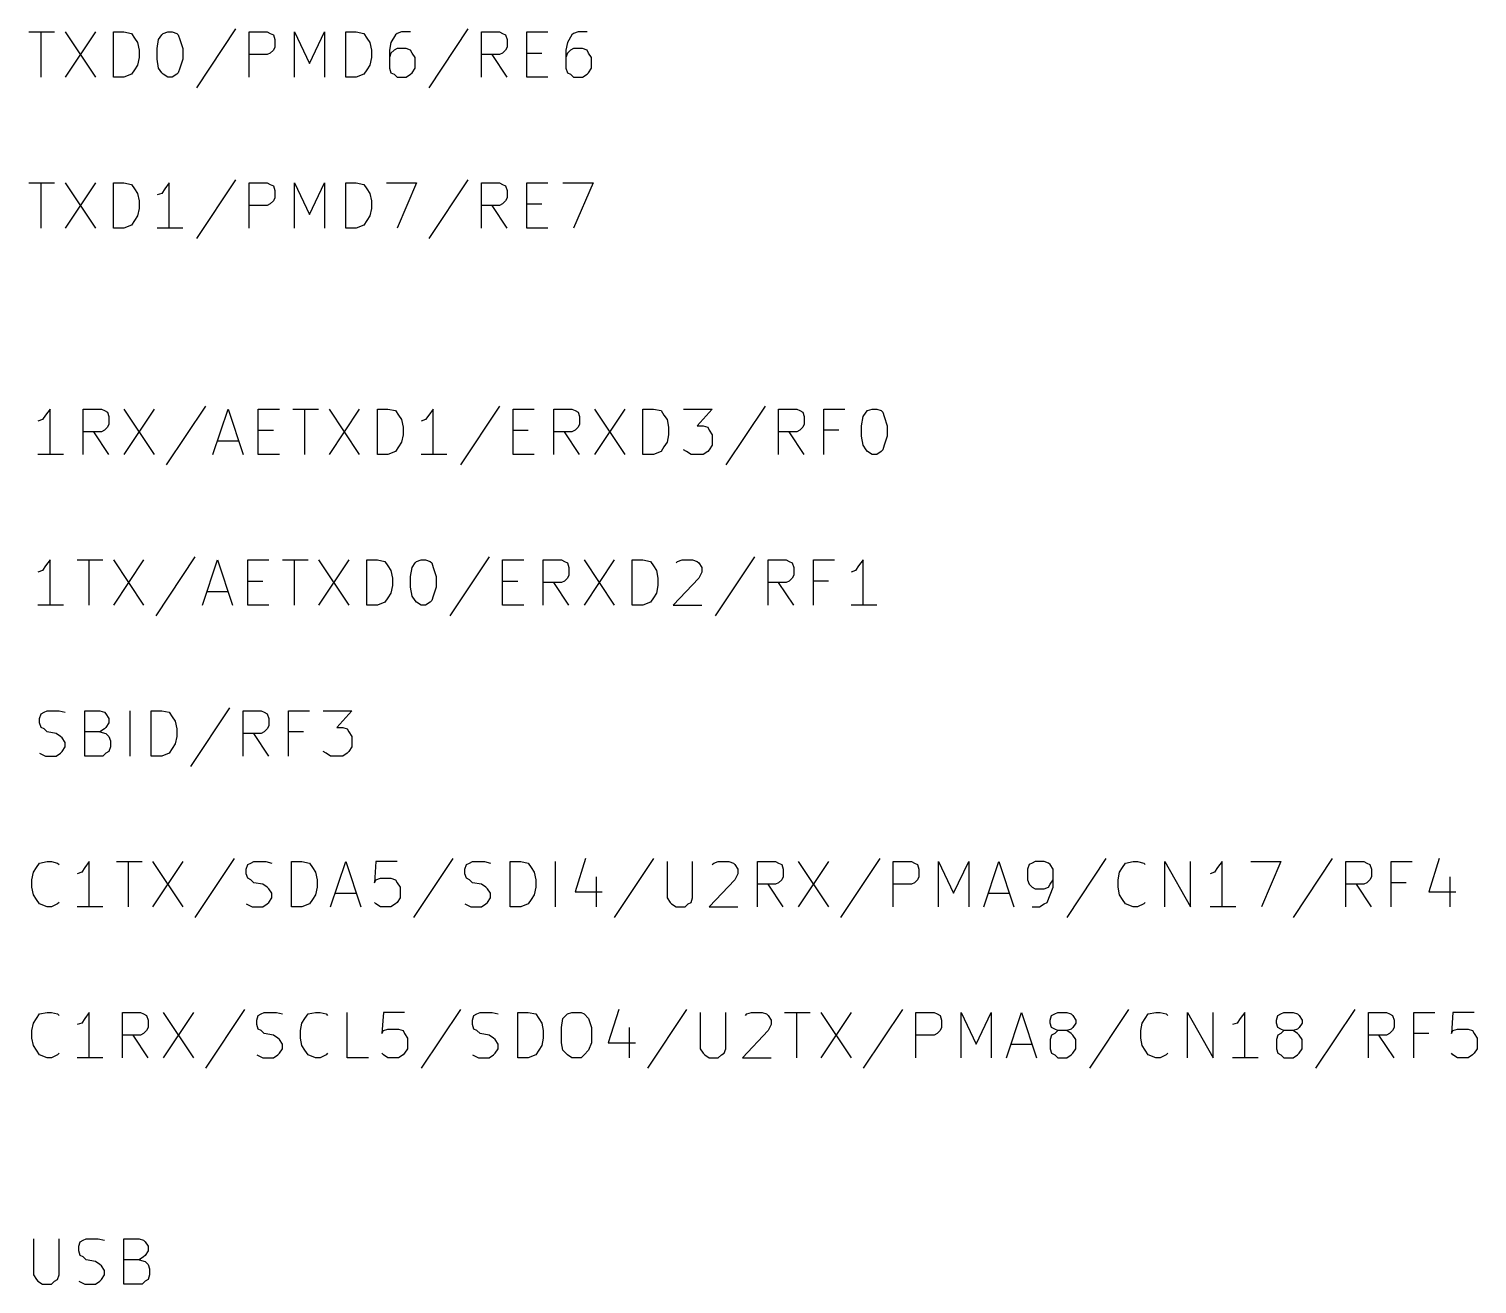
# Model space of a CAD drawing. Extents: x 10 to 287, y -200 to -10.
# Drawn here: x 108.46 to 132.84, y -120.37 to -99.24 of the extents above; entities that cross this region are included whole.
import ezdxf

# ---------------------------------------------------------------- set-up
doc = ezdxf.new("R2010")
doc.units = 0
doc.header["$MEASUREMENT"] = 0

msp = doc.modelspace()

# ---------------------------------------------------------------- linework, layer by layer
at = {"layer": 'Cyan 2'}
for p, q in [((111.938, -99.2378), (111.277, -100.228)), ((115.849, -99.2378), (115.189, -100.228)), ((108.458, -99.2886), (108.89, -99.2886)), ((108.661, -100.051), (108.661, -99.2886)), ((109.068, -99.2886), (109.576, -100.051)), ((109.576, -99.2886), (109.068, -100.051)), ((109.88, -100.051), (109.88, -99.2886)), ((109.88, -99.2886), (110.058, -99.2886)), ((110.058, -99.2886), (110.185, -99.314)), ((110.185, -99.314), (110.236, -99.3902)), ((110.236, -99.3902), (110.287, -99.4664)), ((110.287, -99.4664), (110.312, -99.5934)), ((110.617, -99.568), (110.642, -99.4156)), ((110.642, -99.4156), (110.693, -99.3394)), ((110.693, -99.3394), (110.719, -99.314)), ((110.719, -99.314), (110.795, -99.2886)), ((110.795, -99.2886), (110.871, -99.2886)), ((110.871, -99.2886), (110.947, -99.314)), ((110.947, -99.314), (110.973, -99.3394)), ((110.973, -99.3394), (110.998, -99.4156)), ((110.998, -99.4156), (111.049, -99.568)), ((112.166, -100.051), (112.166, -99.2886)), ((112.166, -99.2886), (112.471, -99.2886)), ((112.471, -99.2886), (112.522, -99.314)), ((112.522, -99.314), (112.573, -99.3394)), ((112.573, -99.3394), (112.598, -99.4156)), ((112.598, -99.4156), (112.598, -99.5426)), ((112.928, -100.051), (112.928, -99.2886)), ((112.928, -99.2886), (113.182, -99.822)), ((113.182, -99.822), (113.436, -99.2886)), ((113.436, -99.2886), (113.436, -100.051)), ((113.792, -100.051), (113.792, -99.2886)), ((113.792, -99.2886), (113.97, -99.2886)), ((113.97, -99.2886), (114.097, -99.314)), ((114.097, -99.314), (114.148, -99.3902)), ((114.148, -99.3902), (114.198, -99.4664)), ((114.198, -99.4664), (114.224, -99.5934)), ((114.554, -99.4664), (114.529, -99.5934)), ((114.63, -99.3394), (114.554, -99.4664)), ((114.656, -99.314), (114.63, -99.3394)), ((114.732, -99.2886), (114.656, -99.314)), ((114.884, -99.2886), (114.732, -99.2886)), ((116.078, -100.051), (116.078, -99.2886)), ((116.078, -99.2886), (116.383, -99.2886)), ((116.383, -99.2886), (116.434, -99.314)), ((116.434, -99.314), (116.484, -99.3394)), ((116.484, -99.3394), (116.51, -99.4156)), ((116.51, -99.4156), (116.51, -99.5426)), ((116.84, -100.051), (116.84, -99.2886)), ((116.84, -99.2886), (117.196, -99.2886)), ((117.526, -99.4664), (117.5, -99.5934)), ((117.602, -99.3394), (117.526, -99.4664)), ((117.627, -99.314), (117.602, -99.3394)), ((117.704, -99.2886), (117.627, -99.314)), ((117.856, -99.2886), (117.704, -99.2886)), ((110.312, -99.7204), (110.287, -99.8474)), ((110.312, -99.5934), (110.312, -99.7204)), ((110.617, -99.7458), (110.617, -99.568)), ((111.049, -99.568), (111.049, -99.7458)), ((112.471, -99.6696), (112.166, -99.6696)), ((112.522, -99.6442), (112.471, -99.6696)), ((112.573, -99.5934), (112.522, -99.6442)), ((112.598, -99.5426), (112.573, -99.5934)), ((114.224, -99.7204), (114.198, -99.8474)), ((114.224, -99.5934), (114.224, -99.7204)), ((114.529, -99.5934), (114.529, -99.8982)), ((114.554, -99.6442), (114.529, -99.7204)), ((114.605, -99.5934), (114.554, -99.6442)), ((114.656, -99.568), (114.605, -99.5934)), ((114.808, -99.568), (114.656, -99.568)), ((114.884, -99.5934), (114.808, -99.568)), ((114.91, -99.6442), (114.884, -99.5934)), ((114.96, -99.7204), (114.91, -99.6442)), ((114.96, -99.8982), (114.96, -99.7204)), ((116.383, -99.6696), (116.078, -99.6696)), ((116.51, -100.051), (116.256, -99.6696)), ((116.434, -99.6442), (116.383, -99.6696)), ((116.484, -99.5934), (116.434, -99.6442)), ((116.51, -99.5426), (116.484, -99.5934)), ((116.84, -99.6442), (117.094, -99.6442)), ((117.5, -99.5934), (117.5, -99.8982)), ((117.526, -99.6442), (117.5, -99.7204)), ((117.577, -99.5934), (117.526, -99.6442)), ((117.627, -99.568), (117.577, -99.5934)), ((117.78, -99.568), (117.627, -99.568)), ((117.856, -99.5934), (117.78, -99.568)), ((117.881, -99.6442), (117.856, -99.5934)), ((117.932, -99.7204), (117.881, -99.6442)), ((117.932, -99.8982), (117.932, -99.7204)), ((110.236, -99.9236), (110.185, -99.9998)), ((110.287, -99.8474), (110.236, -99.9236)), ((110.642, -99.8982), (110.617, -99.7458)), ((110.693, -99.9744), (110.642, -99.8982)), ((110.719, -99.9998), (110.693, -99.9744)), ((110.973, -99.9744), (110.947, -99.9998)), ((110.998, -99.8982), (110.973, -99.9744)), ((111.049, -99.7458), (110.998, -99.8982)), ((114.148, -99.9236), (114.097, -99.9998)), ((114.198, -99.8474), (114.148, -99.9236)), ((114.529, -99.8982), (114.554, -99.9744)), ((114.554, -99.9744), (114.605, -99.9998)), ((114.884, -99.9998), (114.91, -99.9744)), ((114.91, -99.9744), (114.96, -99.8982)), ((117.5, -99.8982), (117.526, -99.9744)), ((117.526, -99.9744), (117.577, -99.9998)), ((117.856, -99.9998), (117.881, -99.9744)), ((117.881, -99.9744), (117.932, -99.8982)), ((110.058, -100.051), (109.88, -100.051)), ((110.185, -99.9998), (110.058, -100.051)), ((110.795, -100.051), (110.719, -99.9998)), ((110.871, -100.051), (110.795, -100.051)), ((110.947, -99.9998), (110.871, -100.051)), ((113.97, -100.051), (113.792, -100.051)), ((114.097, -99.9998), (113.97, -100.051)), ((114.605, -99.9998), (114.656, -100.051)), ((114.656, -100.051), (114.808, -100.051)), ((114.808, -100.051), (114.884, -99.9998)), ((117.196, -100.051), (116.84, -100.051)), ((117.577, -99.9998), (117.627, -100.051)), ((117.627, -100.051), (117.78, -100.051)), ((117.78, -100.051), (117.856, -99.9998)), ((108.458, -101.829), (108.89, -101.829)), ((108.661, -102.591), (108.661, -101.829)), ((109.068, -101.829), (109.576, -102.591)), ((109.576, -101.829), (109.068, -102.591)), ((109.88, -102.591), (109.88, -101.829)), ((109.88, -101.829), (110.058, -101.829)), ((110.058, -101.829), (110.185, -101.854)), ((110.185, -101.854), (110.236, -101.93)), ((110.82, -101.829), (110.744, -101.93)), ((110.82, -102.591), (110.82, -101.829)), ((111.938, -101.778), (111.277, -102.768)), ((112.166, -102.591), (112.166, -101.829)), ((112.166, -101.829), (112.471, -101.829)), ((112.471, -101.829), (112.522, -101.854)), ((112.522, -101.854), (112.573, -101.879)), ((112.573, -101.879), (112.598, -101.956)), ((112.928, -102.591), (112.928, -101.829)), ((112.928, -101.829), (113.182, -102.362)), ((113.182, -102.362), (113.436, -101.829)), ((113.436, -101.829), (113.436, -102.591)), ((113.792, -102.591), (113.792, -101.829)), ((113.792, -101.829), (113.97, -101.829)), ((113.97, -101.829), (114.097, -101.854)), ((114.097, -101.854), (114.148, -101.93)), ((114.478, -101.829), (114.986, -101.829)), ((114.986, -101.829), (114.656, -102.591)), ((115.849, -101.778), (115.189, -102.768)), ((116.078, -102.591), (116.078, -101.829)), ((116.078, -101.829), (116.383, -101.829)), ((116.383, -101.829), (116.434, -101.854)), ((116.434, -101.854), (116.484, -101.879)), ((116.484, -101.879), (116.51, -101.956)), ((116.84, -102.591), (116.84, -101.829)), ((116.84, -101.829), (117.196, -101.829)), ((117.45, -101.829), (117.958, -101.829)), ((117.958, -101.829), (117.627, -102.591)), ((110.236, -101.93), (110.287, -102.006)), ((110.287, -102.006), (110.312, -102.133)), ((110.312, -102.133), (110.312, -102.26)), ((110.693, -102.006), (110.617, -102.032)), ((110.744, -101.93), (110.693, -102.006)), ((112.573, -102.133), (112.522, -102.184)), ((112.598, -102.083), (112.573, -102.133)), ((112.598, -101.956), (112.598, -102.083)), ((114.148, -101.93), (114.198, -102.006)), ((114.198, -102.006), (114.224, -102.133)), ((114.224, -102.133), (114.224, -102.26)), ((116.484, -102.133), (116.434, -102.184)), ((116.51, -102.083), (116.484, -102.133)), ((116.51, -101.956), (116.51, -102.083)), ((110.287, -102.387), (110.236, -102.464)), ((110.312, -102.26), (110.287, -102.387)), ((112.471, -102.21), (112.166, -102.21)), ((112.522, -102.184), (112.471, -102.21)), ((114.198, -102.387), (114.148, -102.464)), ((114.224, -102.26), (114.198, -102.387)), ((116.383, -102.21), (116.078, -102.21)), ((116.51, -102.591), (116.256, -102.21)), ((116.434, -102.184), (116.383, -102.21)), ((116.84, -102.184), (117.094, -102.184)), ((110.058, -102.591), (109.88, -102.591)), ((110.185, -102.54), (110.058, -102.591)), ((110.236, -102.464), (110.185, -102.54)), ((111.049, -102.591), (110.617, -102.591)), ((113.97, -102.591), (113.792, -102.591)), ((114.097, -102.54), (113.97, -102.591)), ((114.148, -102.464), (114.097, -102.54)), ((117.196, -102.591), (116.84, -102.591)), ((108.687, -105.816), (108.61, -105.842)), ((108.737, -105.74), (108.687, -105.816)), ((108.814, -105.639), (108.737, -105.74)), ((108.814, -106.401), (108.814, -105.639)), ((109.372, -106.401), (109.372, -105.639)), ((109.372, -105.639), (109.677, -105.639)), ((109.677, -105.639), (109.728, -105.664)), ((109.728, -105.664), (109.779, -105.689)), ((109.779, -105.689), (109.804, -105.766)), ((109.804, -105.766), (109.804, -105.893)), ((110.058, -105.639), (110.566, -106.401)), ((110.566, -105.639), (110.058, -106.401)), ((111.43, -105.588), (110.769, -106.578)), ((111.557, -106.401), (111.811, -105.639)), ((111.811, -105.639), (112.065, -106.401)), ((112.319, -106.401), (112.319, -105.639)), ((112.319, -105.639), (112.674, -105.639)), ((112.903, -105.639), (113.335, -105.639)), ((113.106, -106.401), (113.106, -105.639)), ((113.513, -105.639), (114.021, -106.401)), ((114.021, -105.639), (113.513, -106.401)), ((114.325, -106.401), (114.325, -105.639)), ((114.325, -105.639), (114.503, -105.639)), ((114.503, -105.639), (114.63, -105.664)), ((114.63, -105.664), (114.681, -105.74)), ((114.681, -105.74), (114.732, -105.816)), ((114.732, -105.816), (114.757, -105.943)), ((115.138, -105.816), (115.062, -105.842)), ((115.189, -105.74), (115.138, -105.816)), ((115.265, -105.639), (115.189, -105.74)), ((115.265, -106.401), (115.265, -105.639)), ((116.383, -105.588), (115.722, -106.578)), ((116.611, -106.401), (116.611, -105.639)), ((116.611, -105.639), (116.967, -105.639)), ((117.297, -106.401), (117.297, -105.639)), ((117.297, -105.639), (117.602, -105.639)), ((117.602, -105.639), (117.653, -105.664)), ((117.653, -105.664), (117.704, -105.689)), ((117.704, -105.689), (117.729, -105.766)), ((117.729, -105.766), (117.729, -105.893)), ((117.983, -105.639), (118.491, -106.401)), ((118.491, -105.639), (117.983, -106.401)), ((118.796, -106.401), (118.796, -105.639)), ((118.796, -105.639), (118.974, -105.639)), ((118.974, -105.639), (119.101, -105.664)), ((119.101, -105.664), (119.151, -105.74)), ((119.151, -105.74), (119.202, -105.816)), ((119.202, -105.816), (119.228, -105.943)), ((119.482, -105.639), (119.964, -105.639)), ((119.964, -105.639), (119.71, -105.918)), ((120.853, -105.588), (120.193, -106.578)), ((121.082, -106.401), (121.082, -105.639)), ((121.082, -105.639), (121.387, -105.639)), ((121.387, -105.639), (121.437, -105.664)), ((121.437, -105.664), (121.488, -105.689)), ((121.488, -105.689), (121.514, -105.766)), ((121.514, -105.766), (121.514, -105.893)), ((121.844, -106.401), (121.844, -105.639)), ((121.844, -105.639), (122.199, -105.639)), ((122.479, -105.918), (122.504, -105.766)), ((122.504, -105.766), (122.555, -105.689)), ((122.555, -105.689), (122.58, -105.664)), ((122.58, -105.664), (122.657, -105.639)), ((122.657, -105.639), (122.733, -105.639)), ((122.733, -105.639), (122.809, -105.664)), ((122.809, -105.664), (122.834, -105.689)), ((122.834, -105.689), (122.86, -105.766)), ((122.86, -105.766), (122.911, -105.918)), ((109.677, -106.02), (109.372, -106.02)), ((109.804, -106.401), (109.55, -106.02)), ((109.728, -105.994), (109.677, -106.02)), ((109.779, -105.943), (109.728, -105.994)), ((109.804, -105.893), (109.779, -105.943)), ((112.319, -105.994), (112.573, -105.994)), ((114.757, -106.07), (114.732, -106.197)), ((114.757, -105.943), (114.757, -106.07)), ((116.611, -105.994), (116.865, -105.994)), ((117.602, -106.02), (117.297, -106.02)), ((117.729, -106.401), (117.475, -106.02)), ((117.653, -105.994), (117.602, -106.02)), ((117.704, -105.943), (117.653, -105.994)), ((117.729, -105.893), (117.704, -105.943)), ((119.228, -106.07), (119.202, -106.197)), ((119.228, -105.943), (119.228, -106.07)), ((119.71, -105.918), (119.812, -105.918)), ((119.812, -105.918), (119.888, -105.943)), ((119.888, -105.943), (119.913, -105.994)), ((119.913, -105.994), (119.964, -106.07)), ((119.964, -106.07), (119.964, -106.248)), ((121.387, -106.02), (121.082, -106.02)), ((121.514, -106.401), (121.26, -106.02)), ((121.437, -105.994), (121.387, -106.02)), ((121.488, -105.943), (121.437, -105.994)), ((121.514, -105.893), (121.488, -105.943)), ((122.098, -105.994), (121.844, -105.994)), ((122.479, -106.096), (122.479, -105.918)), ((122.911, -105.918), (122.911, -106.096)), ((111.633, -106.172), (111.989, -106.172)), ((114.681, -106.274), (114.63, -106.35)), ((114.732, -106.197), (114.681, -106.274)), ((119.151, -106.274), (119.101, -106.35)), ((119.202, -106.197), (119.151, -106.274)), ((119.964, -106.248), (119.913, -106.324)), ((122.504, -106.248), (122.479, -106.096)), ((122.555, -106.324), (122.504, -106.248)), ((122.86, -106.248), (122.834, -106.324)), ((122.911, -106.096), (122.86, -106.248)), ((109.042, -106.401), (108.61, -106.401)), ((112.674, -106.401), (112.319, -106.401)), ((114.503, -106.401), (114.325, -106.401)), ((114.63, -106.35), (114.503, -106.401)), ((115.494, -106.401), (115.062, -106.401)), ((116.967, -106.401), (116.611, -106.401)), ((118.974, -106.401), (118.796, -106.401)), ((119.101, -106.35), (118.974, -106.401)), ((119.532, -106.35), (119.482, -106.324)), ((119.609, -106.401), (119.532, -106.35)), ((119.812, -106.401), (119.609, -106.401)), ((119.888, -106.35), (119.812, -106.401)), ((119.913, -106.324), (119.888, -106.35)), ((122.58, -106.35), (122.555, -106.324)), ((122.657, -106.401), (122.58, -106.35)), ((122.733, -106.401), (122.657, -106.401)), ((122.809, -106.35), (122.733, -106.401)), ((122.834, -106.324), (122.809, -106.35)), ((108.814, -108.179), (108.737, -108.28)), ((108.814, -108.941), (108.814, -108.179)), ((109.271, -108.179), (109.703, -108.179)), ((109.474, -108.941), (109.474, -108.179)), ((109.88, -108.179), (110.388, -108.941)), ((110.388, -108.179), (109.88, -108.941)), ((111.252, -108.128), (110.592, -109.118)), ((111.379, -108.941), (111.633, -108.179)), ((111.633, -108.179), (111.887, -108.941)), ((112.141, -108.941), (112.141, -108.179)), ((112.141, -108.179), (112.497, -108.179)), ((112.725, -108.179), (113.157, -108.179)), ((112.928, -108.941), (112.928, -108.179)), ((113.335, -108.179), (113.843, -108.941)), ((113.843, -108.179), (113.335, -108.941)), ((114.148, -108.941), (114.148, -108.179)), ((114.148, -108.179), (114.325, -108.179)), ((114.325, -108.179), (114.452, -108.204)), ((114.452, -108.204), (114.503, -108.28)), ((114.91, -108.306), (114.96, -108.229)), ((114.96, -108.229), (114.986, -108.204)), ((114.986, -108.204), (115.062, -108.179)), ((115.062, -108.179), (115.138, -108.179)), ((115.138, -108.179), (115.214, -108.204)), ((115.214, -108.204), (115.24, -108.229)), ((115.24, -108.229), (115.265, -108.306)), ((116.205, -108.128), (115.545, -109.118)), ((116.434, -108.941), (116.434, -108.179)), ((116.434, -108.179), (116.789, -108.179)), ((117.119, -108.941), (117.119, -108.179)), ((117.119, -108.179), (117.424, -108.179)), ((117.424, -108.179), (117.475, -108.204)), ((117.475, -108.204), (117.526, -108.229)), ((117.526, -108.229), (117.551, -108.306)), ((117.805, -108.179), (118.313, -108.941)), ((118.313, -108.179), (117.805, -108.941)), ((118.618, -108.941), (118.618, -108.179)), ((118.618, -108.179), (118.796, -108.179)), ((118.796, -108.179), (118.923, -108.204)), ((118.923, -108.204), (118.974, -108.28)), ((119.355, -108.229), (119.38, -108.204)), ((119.38, -108.204), (119.456, -108.179)), ((119.456, -108.179), (119.634, -108.179)), ((119.634, -108.179), (119.71, -108.204)), ((119.71, -108.204), (119.736, -108.229)), ((119.736, -108.229), (119.786, -108.306)), ((120.675, -108.128), (120.015, -109.118)), ((120.904, -108.941), (120.904, -108.179)), ((120.904, -108.179), (121.209, -108.179)), ((121.209, -108.179), (121.26, -108.204)), ((121.26, -108.204), (121.31, -108.229)), ((121.31, -108.229), (121.336, -108.306)), ((121.666, -108.941), (121.666, -108.179)), ((121.666, -108.179), (122.022, -108.179)), ((122.504, -108.179), (122.428, -108.28)), ((122.504, -108.941), (122.504, -108.179)), ((108.687, -108.356), (108.61, -108.382)), ((108.737, -108.28), (108.687, -108.356)), ((114.503, -108.28), (114.554, -108.356)), ((114.554, -108.356), (114.579, -108.483)), ((114.579, -108.483), (114.579, -108.61)), ((114.884, -108.458), (114.91, -108.306)), ((114.884, -108.636), (114.884, -108.458)), ((115.265, -108.306), (115.316, -108.458)), ((115.316, -108.458), (115.316, -108.636)), ((117.526, -108.483), (117.475, -108.534)), ((117.551, -108.433), (117.526, -108.483)), ((117.551, -108.306), (117.551, -108.433)), ((118.974, -108.28), (119.024, -108.356)), ((119.024, -108.356), (119.05, -108.483)), ((119.05, -108.483), (119.05, -108.61)), ((119.736, -108.483), (119.304, -108.941)), ((119.786, -108.382), (119.736, -108.483)), ((119.786, -108.306), (119.786, -108.382)), ((121.31, -108.483), (121.26, -108.534)), ((121.336, -108.433), (121.31, -108.483)), ((121.336, -108.306), (121.336, -108.433)), ((122.377, -108.356), (122.301, -108.382)), ((122.428, -108.28), (122.377, -108.356)), ((111.455, -108.712), (111.811, -108.712)), ((112.141, -108.534), (112.395, -108.534)), ((114.554, -108.737), (114.503, -108.814)), ((114.579, -108.61), (114.554, -108.737)), ((114.91, -108.788), (114.884, -108.636)), ((115.316, -108.636), (115.265, -108.788)), ((116.434, -108.534), (116.688, -108.534)), ((117.424, -108.56), (117.119, -108.56)), ((117.551, -108.941), (117.297, -108.56)), ((117.475, -108.534), (117.424, -108.56)), ((119.024, -108.737), (118.974, -108.814)), ((119.05, -108.61), (119.024, -108.737)), ((121.209, -108.56), (120.904, -108.56)), ((121.336, -108.941), (121.082, -108.56)), ((121.26, -108.534), (121.209, -108.56)), ((121.92, -108.534), (121.666, -108.534)), ((109.042, -108.941), (108.61, -108.941)), ((112.497, -108.941), (112.141, -108.941)), ((114.325, -108.941), (114.148, -108.941)), ((114.452, -108.89), (114.325, -108.941)), ((114.503, -108.814), (114.452, -108.89)), ((114.96, -108.864), (114.91, -108.788)), ((114.986, -108.89), (114.96, -108.864)), ((115.062, -108.941), (114.986, -108.89)), ((115.138, -108.941), (115.062, -108.941)), ((115.214, -108.89), (115.138, -108.941)), ((115.24, -108.864), (115.214, -108.89)), ((115.265, -108.788), (115.24, -108.864)), ((116.789, -108.941), (116.434, -108.941)), ((118.796, -108.941), (118.618, -108.941)), ((118.923, -108.89), (118.796, -108.941)), ((118.974, -108.814), (118.923, -108.89)), ((119.304, -108.941), (119.786, -108.941)), ((122.733, -108.941), (122.301, -108.941)), ((111.836, -110.668), (111.176, -111.658)), ((108.636, -110.846), (108.661, -110.769)), ((108.636, -110.922), (108.636, -110.846)), ((108.661, -110.998), (108.636, -110.922)), ((108.661, -110.769), (108.712, -110.744)), ((108.712, -110.744), (108.763, -110.719)), ((108.763, -110.719), (108.966, -110.719)), ((108.966, -110.719), (109.068, -110.744)), ((109.398, -111.481), (109.398, -110.719)), ((109.398, -110.719), (109.652, -110.719)), ((109.652, -110.719), (109.728, -110.744)), ((109.728, -110.744), (109.753, -110.769)), ((109.753, -110.769), (109.804, -110.846)), ((109.804, -110.922), (109.753, -110.998)), ((109.804, -110.846), (109.804, -110.922)), ((110.16, -111.481), (110.16, -110.719)), ((110.515, -111.481), (110.515, -110.719)), ((110.515, -110.719), (110.693, -110.719)), ((110.693, -110.719), (110.82, -110.744)), ((110.82, -110.744), (110.871, -110.82)), ((110.871, -110.82), (110.922, -110.896)), ((110.922, -110.896), (110.947, -111.023)), ((112.065, -111.481), (112.065, -110.719)), ((112.065, -110.719), (112.37, -110.719)), ((112.37, -110.719), (112.42, -110.744)), ((112.42, -110.744), (112.471, -110.769)), ((112.471, -110.769), (112.497, -110.846)), ((112.497, -110.846), (112.497, -110.973)), ((112.827, -111.481), (112.827, -110.719)), ((112.827, -110.719), (113.182, -110.719)), ((113.411, -110.719), (113.894, -110.719)), ((113.894, -110.719), (113.64, -110.998)), ((108.712, -111.023), (108.661, -110.998)), ((108.763, -111.074), (108.712, -111.023)), ((108.915, -111.1), (108.763, -111.074)), ((108.991, -111.15), (108.915, -111.1)), ((109.017, -111.176), (108.991, -111.15)), ((109.068, -111.252), (109.017, -111.176)), ((109.652, -111.074), (109.398, -111.074)), ((109.728, -111.023), (109.652, -111.074)), ((109.652, -111.074), (109.753, -111.1)), ((109.753, -110.998), (109.728, -111.023)), ((109.753, -111.1), (109.804, -111.15)), ((109.804, -111.15), (109.83, -111.227)), ((110.947, -111.15), (110.922, -111.277)), ((110.947, -111.023), (110.947, -111.15)), ((112.37, -111.1), (112.065, -111.1)), ((112.497, -111.481), (112.243, -111.1)), ((112.42, -111.074), (112.37, -111.1)), ((112.471, -111.023), (112.42, -111.074)), ((112.497, -110.973), (112.471, -111.023)), ((113.081, -111.074), (112.827, -111.074)), ((113.64, -110.998), (113.741, -110.998)), ((113.741, -110.998), (113.817, -111.023)), ((113.817, -111.023), (113.843, -111.074)), ((113.843, -111.074), (113.894, -111.15)), ((113.894, -111.15), (113.894, -111.328)), ((108.636, -111.43), (108.737, -111.481)), ((108.915, -111.481), (108.991, -111.43)), ((108.991, -111.43), (109.017, -111.404)), ((109.017, -111.404), (109.068, -111.328)), ((109.068, -111.328), (109.068, -111.252)), ((109.753, -111.43), (109.703, -111.481)), ((109.804, -111.404), (109.753, -111.43)), ((109.83, -111.328), (109.804, -111.404)), ((109.83, -111.227), (109.83, -111.328)), ((110.82, -111.43), (110.693, -111.481)), ((110.871, -111.354), (110.82, -111.43)), ((110.922, -111.277), (110.871, -111.354)), ((113.462, -111.43), (113.411, -111.404)), ((113.538, -111.481), (113.462, -111.43)), ((113.817, -111.43), (113.741, -111.481)), ((113.843, -111.404), (113.817, -111.43)), ((113.894, -111.328), (113.843, -111.404)), ((108.737, -111.481), (108.915, -111.481)), ((109.703, -111.481), (109.398, -111.481)), ((110.693, -111.481), (110.515, -111.481)), ((113.741, -111.481), (113.538, -111.481)), ((108.534, -113.436), (108.585, -113.36)), ((108.585, -113.36), (108.636, -113.284)), ((108.636, -113.284), (108.763, -113.259)), ((108.763, -113.259), (108.839, -113.259)), ((108.839, -113.259), (108.941, -113.284)), ((108.941, -113.284), (108.966, -113.309)), ((109.398, -113.36), (109.347, -113.436)), ((109.474, -113.259), (109.398, -113.36)), ((109.474, -114.021), (109.474, -113.259)), ((109.931, -113.259), (110.363, -113.259)), ((110.134, -114.021), (110.134, -113.259)), ((110.541, -113.259), (111.049, -114.021)), ((111.049, -113.259), (110.541, -114.021)), ((111.912, -113.208), (111.252, -114.198)), ((112.116, -113.386), (112.141, -113.309)), ((112.141, -113.309), (112.192, -113.284)), ((112.192, -113.284), (112.243, -113.259)), ((112.243, -113.259), (112.446, -113.259)), ((112.446, -113.259), (112.547, -113.284)), ((112.878, -114.021), (112.878, -113.259)), ((112.878, -113.259), (113.055, -113.259)), ((113.055, -113.259), (113.182, -113.284)), ((113.182, -113.284), (113.233, -113.36)), ((113.233, -113.36), (113.284, -113.436)), ((113.538, -114.021), (113.792, -113.259)), ((113.792, -113.259), (114.046, -114.021)), ((114.3, -113.259), (114.275, -113.614)), ((114.656, -113.259), (114.3, -113.259)), ((115.595, -113.208), (114.935, -114.198)), ((115.799, -113.386), (115.824, -113.309)), ((115.824, -113.309), (115.875, -113.284)), ((115.875, -113.284), (115.926, -113.259)), ((115.926, -113.259), (116.129, -113.259)), ((116.129, -113.259), (116.23, -113.284)), ((116.561, -114.021), (116.561, -113.259)), ((116.561, -113.259), (116.738, -113.259)), ((116.738, -113.259), (116.865, -113.284)), ((116.865, -113.284), (116.916, -113.36)), ((116.916, -113.36), (116.967, -113.436)), ((117.323, -114.021), (117.323, -113.259)), ((117.831, -113.208), (117.653, -113.767)), ((118.974, -113.208), (118.313, -114.198)), ((119.202, -113.259), (119.202, -113.868)), ((119.634, -113.868), (119.634, -113.259)), ((119.964, -113.309), (119.99, -113.284)), ((119.99, -113.284), (120.066, -113.259)), ((120.066, -113.259), (120.244, -113.259)), ((120.244, -113.259), (120.32, -113.284)), ((120.32, -113.284), (120.345, -113.309)), ((120.345, -113.309), (120.396, -113.386)), ((120.726, -114.021), (120.726, -113.259)), ((120.726, -113.259), (121.031, -113.259)), ((121.031, -113.259), (121.082, -113.284)), ((121.082, -113.284), (121.133, -113.309)), ((121.133, -113.309), (121.158, -113.386)), ((121.412, -113.259), (121.92, -114.021)), ((121.92, -113.259), (121.412, -114.021)), ((122.784, -113.208), (122.123, -114.198)), ((123.012, -114.021), (123.012, -113.259)), ((123.012, -113.259), (123.317, -113.259)), ((123.317, -113.259), (123.368, -113.284)), ((123.368, -113.284), (123.419, -113.309)), ((123.419, -113.309), (123.444, -113.386)), ((123.774, -114.021), (123.774, -113.259)), ((123.774, -113.259), (124.028, -113.792)), ((124.028, -113.792), (124.282, -113.259)), ((124.282, -113.259), (124.282, -114.021)), ((124.536, -114.021), (124.79, -113.259)), ((124.79, -113.259), (125.044, -114.021)), ((125.298, -113.309), (125.273, -113.386)), ((125.349, -113.284), (125.298, -113.309)), ((125.4, -113.259), (125.349, -113.284)), ((125.552, -113.259), (125.4, -113.259)), ((125.628, -113.284), (125.552, -113.259)), ((125.654, -113.309), (125.628, -113.284)), ((125.705, -113.386), (125.654, -113.309)), ((126.594, -113.208), (125.933, -114.198)), ((126.822, -113.436), (126.873, -113.36)), ((126.873, -113.36), (126.924, -113.284)), ((126.924, -113.284), (127.051, -113.259)), ((127.051, -113.259), (127.127, -113.259)), ((127.127, -113.259), (127.229, -113.284)), ((127.229, -113.284), (127.254, -113.309)), ((127.584, -114.021), (127.584, -113.259)), ((127.584, -113.259), (128.016, -114.021)), ((128.016, -114.021), (128.016, -113.259)), ((128.473, -113.36), (128.422, -113.436)), ((128.549, -113.259), (128.473, -113.36)), ((128.549, -114.021), (128.549, -113.259)), ((129.032, -113.259), (129.54, -113.259)), ((129.54, -113.259), (129.21, -114.021)), ((130.404, -113.208), (129.743, -114.198)), ((130.632, -114.021), (130.632, -113.259)), ((130.632, -113.259), (130.937, -113.259)), ((130.937, -113.259), (130.988, -113.284)), ((130.988, -113.284), (131.039, -113.309)), ((131.039, -113.309), (131.064, -113.386)), ((131.394, -114.021), (131.394, -113.259)), ((131.394, -113.259), (131.75, -113.259)), ((132.207, -113.208), (132.029, -113.767)), ((108.509, -113.563), (108.534, -113.436)), ((108.509, -113.69), (108.509, -113.563)), ((109.347, -113.436), (109.271, -113.462)), ((112.116, -113.462), (112.116, -113.386)), ((112.141, -113.538), (112.116, -113.462)), ((112.192, -113.563), (112.141, -113.538)), ((112.243, -113.614), (112.192, -113.563)), ((112.395, -113.64), (112.243, -113.614)), ((113.284, -113.436), (113.309, -113.563)), ((113.309, -113.563), (113.309, -113.69)), ((114.275, -113.614), (114.3, -113.563)), ((114.3, -113.563), (114.376, -113.538)), ((114.376, -113.538), (114.554, -113.538)), ((114.554, -113.538), (114.63, -113.563)), ((114.63, -113.563), (114.656, -113.614)), ((114.656, -113.614), (114.706, -113.69)), ((115.799, -113.462), (115.799, -113.386)), ((115.824, -113.538), (115.799, -113.462)), ((115.875, -113.563), (115.824, -113.538)), ((115.926, -113.614), (115.875, -113.563)), ((116.078, -113.64), (115.926, -113.614)), ((116.967, -113.436), (116.992, -113.563)), ((116.992, -113.563), (116.992, -113.69)), ((118.008, -113.513), (118.008, -114.021)), ((120.345, -113.563), (119.913, -114.021)), ((120.396, -113.462), (120.345, -113.563)), ((120.396, -113.386), (120.396, -113.462)), ((121.082, -113.614), (121.031, -113.64)), ((121.133, -113.563), (121.082, -113.614)), ((121.158, -113.513), (121.133, -113.563)), ((121.158, -113.386), (121.158, -113.513)), ((123.368, -113.614), (123.317, -113.64)), ((123.419, -113.563), (123.368, -113.614)), ((123.444, -113.513), (123.419, -113.563)), ((123.444, -113.386), (123.444, -113.513)), ((125.273, -113.386), (125.273, -113.563)), ((125.273, -113.563), (125.298, -113.64)), ((125.654, -113.64), (125.705, -113.563)), ((125.705, -113.69), (125.705, -113.386)), ((126.797, -113.563), (126.822, -113.436)), ((126.797, -113.69), (126.797, -113.563)), ((128.422, -113.436), (128.346, -113.462)), ((130.988, -113.614), (130.937, -113.64)), ((131.039, -113.563), (130.988, -113.614)), ((131.064, -113.513), (131.039, -113.563)), ((131.064, -113.386), (131.064, -113.513)), ((131.648, -113.614), (131.394, -113.614)), ((132.385, -113.513), (132.385, -114.021)), ((108.534, -113.817), (108.509, -113.69)), ((108.585, -113.894), (108.534, -113.817)), ((112.471, -113.69), (112.395, -113.64)), ((112.497, -113.716), (112.471, -113.69)), ((112.547, -113.792), (112.497, -113.716)), ((112.497, -113.944), (112.547, -113.868)), ((112.547, -113.868), (112.547, -113.792)), ((113.284, -113.817), (113.233, -113.894)), ((113.309, -113.69), (113.284, -113.817)), ((113.614, -113.792), (113.97, -113.792)), ((114.706, -113.868), (114.656, -113.944)), ((114.706, -113.69), (114.706, -113.868)), ((116.154, -113.69), (116.078, -113.64)), ((116.18, -113.716), (116.154, -113.69)), ((116.23, -113.792), (116.18, -113.716)), ((116.18, -113.944), (116.23, -113.868)), ((116.23, -113.868), (116.23, -113.792)), ((116.967, -113.817), (116.916, -113.894)), ((116.992, -113.69), (116.967, -113.817)), ((117.653, -113.767), (118.11, -113.767)), ((119.202, -113.868), (119.253, -113.944)), ((119.609, -113.944), (119.634, -113.868)), ((121.031, -113.64), (120.726, -113.64)), ((121.158, -114.021), (120.904, -113.64)), ((123.317, -113.64), (123.012, -113.64)), ((124.612, -113.792), (124.968, -113.792)), ((125.298, -113.64), (125.349, -113.69)), ((125.349, -113.69), (125.4, -113.716)), ((125.4, -113.716), (125.552, -113.716)), ((125.552, -113.716), (125.628, -113.69)), ((125.603, -113.944), (125.654, -113.817)), ((125.628, -113.69), (125.654, -113.64)), ((125.654, -113.817), (125.705, -113.69)), ((126.822, -113.817), (126.797, -113.69)), ((126.873, -113.894), (126.822, -113.817)), ((130.937, -113.64), (130.632, -113.64)), ((131.064, -114.021), (130.81, -113.64)), ((132.029, -113.767), (132.486, -113.767)), ((108.636, -113.97), (108.585, -113.894)), ((108.763, -114.021), (108.636, -113.97)), ((108.839, -114.021), (108.763, -114.021)), ((108.941, -113.97), (108.839, -114.021)), ((108.966, -113.944), (108.941, -113.97)), ((109.703, -114.021), (109.271, -114.021)), ((112.116, -113.97), (112.217, -114.021)), ((112.217, -114.021), (112.395, -114.021)), ((112.395, -114.021), (112.471, -113.97)), ((112.471, -113.97), (112.497, -113.944)), ((113.055, -114.021), (112.878, -114.021)), ((113.182, -113.97), (113.055, -114.021)), ((113.233, -113.894), (113.182, -113.97)), ((114.3, -113.97), (114.275, -113.944)), ((114.376, -114.021), (114.3, -113.97)), ((114.554, -114.021), (114.376, -114.021)), ((114.63, -113.97), (114.554, -114.021)), ((114.656, -113.944), (114.63, -113.97)), ((115.799, -113.97), (115.9, -114.021)), ((115.9, -114.021), (116.078, -114.021)), ((116.078, -114.021), (116.154, -113.97)), ((116.154, -113.97), (116.18, -113.944)), ((116.738, -114.021), (116.561, -114.021)), ((116.865, -113.97), (116.738, -114.021)), ((116.916, -113.894), (116.865, -113.97)), ((119.253, -113.944), (119.278, -113.97)), ((119.278, -113.97), (119.355, -114.021)), ((119.355, -114.021), (119.507, -114.021)), ((119.507, -114.021), (119.558, -113.97)), ((119.558, -113.97), (119.609, -113.944)), ((119.913, -114.021), (120.396, -114.021)), ((125.349, -114.021), (125.476, -114.021)), ((125.476, -114.021), (125.552, -113.97)), ((125.552, -113.97), (125.603, -113.944)), ((126.924, -113.97), (126.873, -113.894)), ((127.051, -114.021), (126.924, -113.97)), ((127.127, -114.021), (127.051, -114.021)), ((127.229, -113.97), (127.127, -114.021)), ((127.254, -113.944), (127.229, -113.97)), ((128.778, -114.021), (128.346, -114.021)), ((108.585, -115.9), (108.636, -115.824)), ((108.636, -115.824), (108.763, -115.799)), ((108.763, -115.799), (108.839, -115.799)), ((108.839, -115.799), (108.941, -115.824)), ((108.941, -115.824), (108.966, -115.849)), ((109.474, -115.799), (109.398, -115.9)), ((109.474, -116.561), (109.474, -115.799)), ((110.033, -116.561), (110.033, -115.799)), ((110.033, -115.799), (110.338, -115.799)), ((110.338, -115.799), (110.388, -115.824)), ((110.388, -115.824), (110.439, -115.849)), ((110.719, -115.799), (111.227, -116.561)), ((111.227, -115.799), (110.719, -116.561)), ((112.09, -115.748), (111.43, -116.738)), ((112.319, -115.849), (112.37, -115.824)), ((112.37, -115.824), (112.42, -115.799)), ((112.42, -115.799), (112.624, -115.799)), ((112.624, -115.799), (112.725, -115.824)), ((113.106, -115.9), (113.157, -115.824)), ((113.157, -115.824), (113.284, -115.799)), ((113.284, -115.799), (113.36, -115.799)), ((113.36, -115.799), (113.462, -115.824)), ((113.462, -115.824), (113.487, -115.849)), ((113.817, -116.561), (113.817, -115.799)), ((114.427, -115.799), (114.402, -116.154)), ((114.783, -115.799), (114.427, -115.799)), ((115.722, -115.748), (115.062, -116.738)), ((115.951, -115.849), (116.002, -115.824)), ((116.002, -115.824), (116.053, -115.799)), ((116.053, -115.799), (116.256, -115.799)), ((116.256, -115.799), (116.357, -115.824)), ((116.688, -116.561), (116.688, -115.799)), ((116.688, -115.799), (116.865, -115.799)), ((116.865, -115.799), (116.992, -115.824)), ((116.992, -115.824), (117.043, -115.9)), ((117.45, -115.9), (117.526, -115.824)), ((117.526, -115.824), (117.602, -115.799)), ((117.602, -115.799), (117.754, -115.799)), ((117.754, -115.799), (117.805, -115.824)), ((117.805, -115.824), (117.881, -115.9)), ((118.389, -115.748), (118.212, -116.307)), ((119.532, -115.748), (118.872, -116.738)), ((119.761, -115.799), (119.761, -116.408)), ((120.193, -116.408), (120.193, -115.799)), ((120.523, -115.849), (120.548, -115.824)), ((120.548, -115.824), (120.625, -115.799)), ((120.625, -115.799), (120.802, -115.799)), ((120.802, -115.799), (120.879, -115.824)), ((120.879, -115.824), (120.904, -115.849)), ((121.183, -115.799), (121.615, -115.799)), ((121.387, -116.561), (121.387, -115.799)), ((121.793, -115.799), (122.301, -116.561)), ((122.301, -115.799), (121.793, -116.561)), ((123.165, -115.748), (122.504, -116.738)), ((123.393, -116.561), (123.393, -115.799)), ((123.393, -115.799), (123.698, -115.799)), ((123.698, -115.799), (123.749, -115.824)), ((123.749, -115.824), (123.8, -115.849)), ((124.155, -116.561), (124.155, -115.799)), ((124.155, -115.799), (124.409, -116.332)), ((124.409, -116.332), (124.663, -115.799)), ((124.663, -115.799), (124.663, -116.561)), ((124.917, -116.561), (125.171, -115.799)), ((125.171, -115.799), (125.425, -116.561)), ((125.679, -115.849), (125.73, -115.824)), ((125.73, -115.824), (125.781, -115.799)), ((125.781, -115.799), (125.933, -115.799)), ((125.933, -115.799), (126.009, -115.824)), ((126.009, -115.824), (126.035, -115.849)), ((126.975, -115.748), (126.314, -116.738)), ((127.254, -115.9), (127.305, -115.824)), ((127.305, -115.824), (127.432, -115.799)), ((127.432, -115.799), (127.508, -115.799)), ((127.508, -115.799), (127.61, -115.824)), ((127.61, -115.824), (127.635, -115.849)), ((127.965, -116.561), (127.965, -115.799)), ((127.965, -115.799), (128.397, -116.561)), ((128.397, -116.561), (128.397, -115.799)), ((128.93, -115.799), (128.854, -115.9)), ((128.93, -116.561), (128.93, -115.799)), ((129.489, -115.849), (129.54, -115.824)), ((129.54, -115.824), (129.591, -115.799)), ((129.591, -115.799), (129.743, -115.799)), ((129.743, -115.799), (129.819, -115.824)), ((129.819, -115.824), (129.845, -115.849)), ((130.785, -115.748), (130.124, -116.738)), ((131.013, -116.561), (131.013, -115.799)), ((131.013, -115.799), (131.318, -115.799)), ((131.318, -115.799), (131.369, -115.824)), ((131.369, -115.824), (131.42, -115.849)), ((131.775, -116.561), (131.775, -115.799)), ((131.775, -115.799), (132.131, -115.799)), ((132.436, -115.799), (132.41, -116.154)), ((132.791, -115.799), (132.436, -115.799)), ((108.509, -116.103), (108.534, -115.976)), ((108.534, -115.976), (108.585, -115.9)), ((109.347, -115.976), (109.271, -116.002)), ((109.398, -115.9), (109.347, -115.976)), ((110.439, -115.849), (110.465, -115.926)), ((110.465, -116.053), (110.439, -116.103)), ((110.465, -115.926), (110.465, -116.053)), ((112.293, -115.926), (112.319, -115.849)), ((112.293, -116.002), (112.293, -115.926)), ((112.319, -116.078), (112.293, -116.002)), ((113.03, -116.103), (113.055, -115.976)), ((113.055, -115.976), (113.106, -115.9)), ((115.926, -115.926), (115.951, -115.849)), ((115.926, -116.002), (115.926, -115.926)), ((115.951, -116.078), (115.926, -116.002)), ((117.043, -115.9), (117.094, -115.976)), ((117.094, -115.976), (117.119, -116.103)), ((117.424, -116.053), (117.45, -115.9)), ((117.424, -116.307), (117.424, -116.053)), ((117.881, -115.9), (117.932, -116.053)), ((117.932, -116.053), (117.932, -116.307)), ((118.567, -116.053), (118.567, -116.561)), ((120.904, -115.849), (120.955, -115.926)), ((120.955, -116.002), (120.904, -116.103)), ((120.955, -115.926), (120.955, -116.002)), ((123.8, -115.849), (123.825, -115.926)), ((123.825, -116.053), (123.8, -116.103)), ((123.825, -115.926), (123.825, -116.053)), ((125.654, -115.926), (125.679, -115.849)), ((125.654, -115.976), (125.654, -115.926)), ((125.679, -116.053), (125.654, -115.976)), ((125.73, -116.078), (125.679, -116.053)), ((126.035, -116.053), (126.009, -116.078)), ((126.035, -115.849), (126.086, -115.926)), ((126.086, -115.976), (126.035, -116.053)), ((126.086, -115.926), (126.086, -115.976)), ((127.178, -116.103), (127.203, -115.976)), ((127.203, -115.976), (127.254, -115.9)), ((128.803, -115.976), (128.727, -116.002)), ((128.854, -115.9), (128.803, -115.976)), ((129.464, -115.926), (129.489, -115.849)), ((129.464, -115.976), (129.464, -115.926)), ((129.489, -116.053), (129.464, -115.976)), ((129.54, -116.078), (129.489, -116.053)), ((129.845, -116.053), (129.819, -116.078)), ((129.845, -115.849), (129.896, -115.926)), ((129.896, -115.976), (129.845, -116.053)), ((129.896, -115.926), (129.896, -115.976)), ((131.42, -115.849), (131.445, -115.926)), ((131.445, -116.053), (131.42, -116.103)), ((131.445, -115.926), (131.445, -116.053)), ((108.509, -116.23), (108.509, -116.103)), ((108.534, -116.357), (108.509, -116.23)), ((110.338, -116.18), (110.033, -116.18)), ((110.465, -116.561), (110.211, -116.18)), ((110.388, -116.154), (110.338, -116.18)), ((110.439, -116.103), (110.388, -116.154)), ((112.37, -116.103), (112.319, -116.078)), ((112.42, -116.154), (112.37, -116.103)), ((112.573, -116.18), (112.42, -116.154)), ((112.649, -116.23), (112.573, -116.18)), ((112.674, -116.256), (112.649, -116.23)), ((112.725, -116.332), (112.674, -116.256)), ((113.03, -116.23), (113.03, -116.103)), ((113.055, -116.357), (113.03, -116.23)), ((114.402, -116.154), (114.427, -116.103)), ((114.427, -116.103), (114.503, -116.078)), ((114.503, -116.078), (114.681, -116.078)), ((114.681, -116.078), (114.757, -116.103)), ((114.757, -116.103), (114.783, -116.154)), ((114.783, -116.154), (114.833, -116.23)), ((114.833, -116.23), (114.833, -116.408)), ((116.002, -116.103), (115.951, -116.078)), ((116.053, -116.154), (116.002, -116.103)), ((116.205, -116.18), (116.053, -116.154)), ((116.281, -116.23), (116.205, -116.18)), ((116.307, -116.256), (116.281, -116.23)), ((116.357, -116.332), (116.307, -116.256)), ((117.119, -116.23), (117.094, -116.357)), ((117.119, -116.103), (117.119, -116.23)), ((117.45, -116.434), (117.424, -116.307)), ((117.932, -116.307), (117.881, -116.434)), ((118.212, -116.307), (118.669, -116.307)), ((120.904, -116.103), (120.472, -116.561)), ((123.698, -116.18), (123.393, -116.18)), ((123.749, -116.154), (123.698, -116.18)), ((123.8, -116.103), (123.749, -116.154)), ((125.679, -116.18), (125.654, -116.256)), ((125.654, -116.256), (125.654, -116.408)), ((125.73, -116.154), (125.679, -116.18)), ((125.781, -116.103), (125.73, -116.078)), ((125.781, -116.103), (125.73, -116.154)), ((125.933, -116.103), (125.781, -116.103)), ((126.009, -116.078), (125.933, -116.103)), ((126.009, -116.154), (125.933, -116.103)), ((126.035, -116.18), (126.009, -116.154)), ((126.086, -116.256), (126.035, -116.18)), ((126.086, -116.408), (126.086, -116.256)), ((127.178, -116.23), (127.178, -116.103)), ((127.203, -116.357), (127.178, -116.23)), ((129.489, -116.18), (129.464, -116.256)), ((129.464, -116.256), (129.464, -116.408)), ((129.54, -116.154), (129.489, -116.18)), ((129.591, -116.103), (129.54, -116.078)), ((129.591, -116.103), (129.54, -116.154)), ((129.743, -116.103), (129.591, -116.103)), ((129.819, -116.078), (129.743, -116.103)), ((129.819, -116.154), (129.743, -116.103)), ((129.845, -116.18), (129.819, -116.154)), ((129.896, -116.256), (129.845, -116.18)), ((129.896, -116.408), (129.896, -116.256)), ((131.318, -116.18), (131.013, -116.18)), ((131.445, -116.561), (131.191, -116.18)), ((131.369, -116.154), (131.318, -116.18)), ((131.42, -116.103), (131.369, -116.154)), ((132.029, -116.154), (131.775, -116.154)), ((132.41, -116.154), (132.436, -116.103)), ((132.436, -116.103), (132.512, -116.078)), ((132.512, -116.078), (132.69, -116.078)), ((132.69, -116.078), (132.766, -116.103)), ((132.766, -116.103), (132.791, -116.154)), ((132.791, -116.154), (132.842, -116.23)), ((132.842, -116.23), (132.842, -116.408)), ((108.585, -116.434), (108.534, -116.357)), ((108.636, -116.51), (108.585, -116.434)), ((108.763, -116.561), (108.636, -116.51)), ((108.941, -116.51), (108.839, -116.561)), ((108.966, -116.484), (108.941, -116.51)), ((112.293, -116.51), (112.395, -116.561)), ((112.573, -116.561), (112.649, -116.51)), ((112.649, -116.51), (112.674, -116.484)), ((112.674, -116.484), (112.725, -116.408)), ((112.725, -116.408), (112.725, -116.332)), ((113.106, -116.434), (113.055, -116.357)), ((113.157, -116.51), (113.106, -116.434)), ((113.284, -116.561), (113.157, -116.51)), ((113.462, -116.51), (113.36, -116.561)), ((113.487, -116.484), (113.462, -116.51)), ((114.427, -116.51), (114.402, -116.484)), ((114.503, -116.561), (114.427, -116.51)), ((114.757, -116.51), (114.681, -116.561)), ((114.783, -116.484), (114.757, -116.51)), ((114.833, -116.408), (114.783, -116.484)), ((115.926, -116.51), (116.027, -116.561)), ((116.205, -116.561), (116.281, -116.51)), ((116.281, -116.51), (116.307, -116.484)), ((116.307, -116.484), (116.357, -116.408)), ((116.357, -116.408), (116.357, -116.332)), ((116.992, -116.51), (116.865, -116.561)), ((117.043, -116.434), (116.992, -116.51)), ((117.094, -116.357), (117.043, -116.434)), ((117.526, -116.51), (117.45, -116.434)), ((117.602, -116.561), (117.526, -116.51)), ((117.805, -116.51), (117.754, -116.561)), ((117.881, -116.434), (117.805, -116.51)), ((119.761, -116.408), (119.812, -116.484)), ((119.812, -116.484), (119.837, -116.51)), ((119.837, -116.51), (119.913, -116.561)), ((120.066, -116.561), (120.117, -116.51)), ((120.117, -116.51), (120.167, -116.484)), ((120.167, -116.484), (120.193, -116.408)), ((124.993, -116.332), (125.349, -116.332)), ((125.654, -116.408), (125.679, -116.484)), ((125.679, -116.484), (125.73, -116.51)), ((125.73, -116.51), (125.781, -116.561)), ((125.933, -116.561), (126.009, -116.51)), ((126.009, -116.51), (126.035, -116.484)), ((126.035, -116.484), (126.086, -116.408)), ((127.254, -116.434), (127.203, -116.357)), ((127.305, -116.51), (127.254, -116.434)), ((127.432, -116.561), (127.305, -116.51)), ((127.61, -116.51), (127.508, -116.561)), ((127.635, -116.484), (127.61, -116.51)), ((129.464, -116.408), (129.489, -116.484)), ((129.489, -116.484), (129.54, -116.51)), ((129.54, -116.51), (129.591, -116.561)), ((129.743, -116.561), (129.819, -116.51)), ((129.819, -116.51), (129.845, -116.484)), ((129.845, -116.484), (129.896, -116.408)), ((132.436, -116.51), (132.41, -116.484)), ((132.512, -116.561), (132.436, -116.51)), ((132.766, -116.51), (132.69, -116.561)), ((132.791, -116.484), (132.766, -116.51)), ((132.842, -116.408), (132.791, -116.484)), ((108.839, -116.561), (108.763, -116.561)), ((109.703, -116.561), (109.271, -116.561)), ((112.395, -116.561), (112.573, -116.561)), ((113.36, -116.561), (113.284, -116.561)), ((114.173, -116.561), (113.817, -116.561)), ((114.681, -116.561), (114.503, -116.561)), ((116.027, -116.561), (116.205, -116.561)), ((116.865, -116.561), (116.688, -116.561)), ((117.754, -116.561), (117.602, -116.561)), ((119.913, -116.561), (120.066, -116.561)), ((120.472, -116.561), (120.955, -116.561)), ((125.781, -116.561), (125.933, -116.561)), ((127.508, -116.561), (127.432, -116.561)), ((129.159, -116.561), (128.727, -116.561)), ((129.591, -116.561), (129.743, -116.561)), ((132.69, -116.561), (132.512, -116.561)), ((108.534, -119.609), (108.534, -120.218)), ((108.966, -120.218), (108.966, -119.609)), ((109.296, -119.736), (109.322, -119.659)), ((109.322, -119.659), (109.372, -119.634)), ((109.372, -119.634), (109.423, -119.609)), ((109.423, -119.609), (109.626, -119.609)), ((109.626, -119.609), (109.728, -119.634)), ((110.058, -120.371), (110.058, -119.609)), ((110.058, -119.609), (110.312, -119.609)), ((110.312, -119.609), (110.388, -119.634)), ((110.388, -119.634), (110.414, -119.659)), ((110.414, -119.659), (110.465, -119.736)), ((109.296, -119.812), (109.296, -119.736)), ((109.322, -119.888), (109.296, -119.812)), ((109.372, -119.913), (109.322, -119.888)), ((109.423, -119.964), (109.372, -119.913)), ((109.576, -119.99), (109.423, -119.964)), ((110.312, -119.964), (110.058, -119.964)), ((110.388, -119.913), (110.312, -119.964)), ((110.312, -119.964), (110.414, -119.99)), ((110.414, -119.888), (110.388, -119.913)), ((110.465, -119.812), (110.414, -119.888)), ((110.465, -119.736), (110.465, -119.812)), ((109.652, -120.04), (109.576, -119.99)), ((109.677, -120.066), (109.652, -120.04)), ((109.728, -120.142), (109.677, -120.066)), ((109.728, -120.218), (109.728, -120.142)), ((110.414, -119.99), (110.465, -120.04)), ((110.465, -120.04), (110.49, -120.117)), ((110.49, -120.117), (110.49, -120.218)), ((108.534, -120.218), (108.585, -120.294)), ((108.585, -120.294), (108.61, -120.32)), ((108.61, -120.32), (108.687, -120.371)), ((108.687, -120.371), (108.839, -120.371)), ((108.839, -120.371), (108.89, -120.32)), ((108.89, -120.32), (108.941, -120.294)), ((108.941, -120.294), (108.966, -120.218)), ((109.296, -120.32), (109.398, -120.371)), ((109.398, -120.371), (109.576, -120.371)), ((109.576, -120.371), (109.652, -120.32)), ((109.652, -120.32), (109.677, -120.294)), ((109.677, -120.294), (109.728, -120.218)), ((110.363, -120.371), (110.058, -120.371)), ((110.414, -120.32), (110.363, -120.371)), ((110.465, -120.294), (110.414, -120.32)), ((110.49, -120.218), (110.465, -120.294))]:
    msp.add_line(p, q, dxfattribs=at)

doc.saveas('drawing.dxf')
